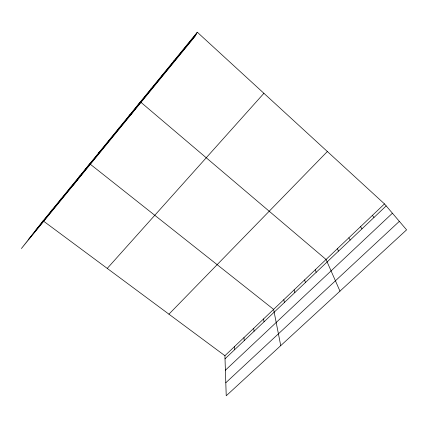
<?xml version="1.0" encoding="UTF-8"?>
<svg xmlns="http://www.w3.org/2000/svg" width="428" height="428" viewBox="0 0 428 428"><rect width="100%" height="100%" fill="white"/><g stroke="black" fill="none" stroke-linecap="round" stroke-linejoin="round"><path stroke-width="0.64" d="M197.308 32.218L194.933 36.471L21.4 248.54L43.105 220.821L224.914 355.711L226.225 395.782L406.6 229.847L384.483 203.91L197.308 32.218L41.436 222.951M185.196 47.133L185.501 46.652M173.484 61.455L173.912 60.83M161.982 75.521L162.533 74.75M150.688 89.334L151.357 88.419M130.155 115.635L140.373 101.848L326.056 259.491L339.971 291.142M129.021 115.833L129.903 114.656M118.626 128.544L119.61 127.25M108.407 141.047L109.482 139.635M98.36 153.336L99.526 151.812M73.242 185.185L89.736 163.785L273.615 309.385L280.741 345.631M78.757 177.304L80.106 175.566M69.197 188.999L70.631 187.154M59.797 200.497L61.306 198.56M50.541 211.817L52.13 209.779M35.305 230.783L196.463 33.726M28.51 239.461L195.719 35.064M107.251 268.415L263.91 93.309M168.932 314.173L327.361 151.517M224.914 355.711L384.483 203.91M225.016 358.825L386.174 205.895M225.39 370.225L392.423 213.219M225.797 382.766L399.345 221.34M372.414 215.391L373.976 217.472M360.542 226.685L361.976 228.862M348.863 237.797L350.168 240.065M337.366 248.732L338.553 251.086M315.249 269.774L316.206 272.294M304.602 279.901L305.453 282.496M294.116 289.879L294.865 292.543M283.785 299.702L284.438 302.441M263.589 318.924L264.044 321.792M253.708 328.319L254.072 331.251M243.971 337.585L244.244 340.576M234.373 346.712L234.56 349.767"/></g></svg>
